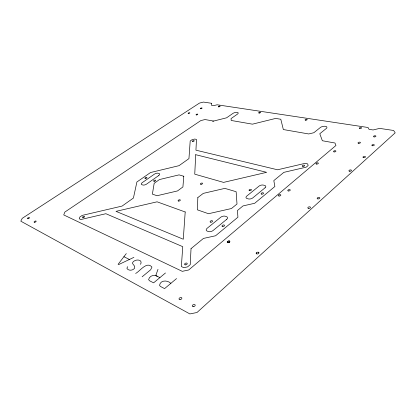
<?xml version="1.0" encoding="UTF-8"?>
<svg xmlns="http://www.w3.org/2000/svg" width="416" height="416" viewBox="0 0 416 416"><rect width="100%" height="100%" fill="white"/><g stroke="black" fill="none" stroke-linecap="round" stroke-linejoin="round"><path stroke-width="0.62" d="M229.85 241.55L229.731 241.94A1.373 0.796 -17.5 0 1 227.614 242.642L227.25 242.33M256.324 253.703L256.615 253.88A1.44 0.879 -15.4 0 0 258.856 253.188L258.601 252.273M256.162 253.458L256.251 252.949A1.44 0.879 -15.4 0 1 258.476 252.236L258.606 252.299M258.955 252.803L258.887 252.554M227.193 242.128L227.323 241.758A1.373 0.796 -17.5 0 1 229.434 241.062L229.554 241.114M229.84 241.738L229.653 241.181M157.997 269.329L155.912 275.168L156.083 275.73L159.916 277.597M140.39 264.347L141.102 263.011L140.899 261.513L140.083 260.551C137.66 259.386 134.446 260.135 132.787 262.262L132.532 263.255L132.798 263.843L134.67 266.339L134.54 268.341C132.896 270.26 129.99 270.832 127.832 269.433L126.89 268.294L127.624 266.656M126.298 253.594L118.118 264.285L118.674 264.576L133.9 257.353M176.556 278.569L164.58 288.616L160.368 286.4L159.541 285.345C160.3 279.859 167.622 280.041 170.856 283.348M165.48 272.974L153.598 282.838L149.635 280.816L148.595 279.661C149.219 275.917 154.17 274.134 157.217 276.25M135.647 273.452C139.771 271.43 146.817 260.827 151.954 267.093L150.67 269.766L142.132 276.806M212.685 121.295L226.569 117.816L232.898 113.438A3.177 1.269 -15.9 0 1 237.24 112.351A3.177 1.269 -15.9 0 1 237.401 114.166L231.057 118.586L231.187 120.468L252.444 124.166L275.647 118.43L280.805 119.252L283.343 129.548L308.693 133.957L313.825 132.725L320.294 127.546A3.734 1.648 -11.7 0 1 325.411 126.313A3.734 1.648 -11.7 0 1 326.269 128.508L319.79 133.744L322.348 140.733L334.958 143.01L335.956 145.475L188.692 269.979L182.281 271.336L63.726 214.926L64.844 212.072L200.767 120.604L205.01 119.538L213.554 121.077M229.559 241.134L229.767 241.306M227.438 242.533L227.614 242.642A1.373 0.796 -17.5 0 0 229.731 241.94L229.736 241.961M123.921 256.698L129.418 259.47M256.24 252.923L256.334 253.729M229.434 241.062L229.445 241.082A1.373 0.796 -17.5 0 0 227.323 241.758L227.323 241.758M211.401 103.262L211.401 105.238L213.85 105.612L217.126 104.78L368.04 127.499L369.039 129.345L373.079 129.958L379.662 128.393L393.619 130.478L395.2 132.818L196.986 312.504L189.878 313.929L20.8 221.177L22.209 218.343L199.467 103.09L203.44 102.071L211.401 103.262M197.834 197.558L197.366 209.83L208.489 213.72L231.442 208.536L237 204.017L236.142 191.708L224.858 188.38L203.299 193.378L197.834 197.558M191.027 248.638L190.232 264.654L187.595 266.869L183.778 267.68L181.355 266.547L182.754 246.672L105.877 213.715L80.813 219.539L79.238 218.8L79.856 217.017L82.238 215.379L122.086 206.076L133.422 198.032L136.9 181.99L150.524 172.531L179.02 165.672L188.952 158.621L190.195 140.977L192.041 139.703L194.73 139.043L196.482 139.428L195.941 150.181L277.55 169.785L305.131 163.348L307.674 163.904L308.157 165.537L306.228 167.159L283.863 172.354L273.816 180.612L274.882 186.493L254.675 203.284L243.022 205.915L237.448 210.496L237.916 217.209L215.587 235.763L203.455 238.425L191.027 248.638M195.718 154.705L194.745 174.174L223.558 182.39L266.625 172.333L195.718 154.705M185.198 211.978L183.279 239.226L116.007 211.359L157.082 201.817L185.198 211.978M183.794 176.264L182.915 186.945L177.523 190.928L157.004 195.728L152.381 194.116L154.175 183.305L159.474 179.546L179.067 174.876L183.794 176.264M226.632 219.383L213.127 230.48A3.494 1.945 -18.4 0 1 208.343 231.54L207.158 231.088A3.484 1.934 -18.5 0 1 207.189 228.244L220.652 217.303A3.427 1.867 -17.4 0 1 225.326 216.252L226.522 216.663A3.432 1.877 -17.3 0 1 226.632 219.383M265.049 187.814L252.85 197.839A3.328 1.747 -15.4 0 1 248.258 198.884L247.047 198.52A3.323 1.742 -15.5 0 1 246.802 196.045L258.981 186.15A3.276 1.685 -14.7 0 1 263.468 185.115L264.685 185.442A3.281 1.69 -14.6 0 1 265.049 187.814M158.761 175.516L146.624 184.064A2.902 1.326 -20.7 0 1 142.74 184.985L141.877 184.694A2.896 1.321 -20.7 0 1 142.293 182.619L154.383 174.169A2.85 1.284 -20 0 1 158.194 173.254L159.073 173.519A2.855 1.29 -20 0 1 158.761 175.516M308.573 208.38A1.362 0.754 -11.5 0 0 310.492 207.36A1.362 0.754 -11.5 0 0 308.386 207.085A1.362 0.754 -11.5 0 0 308.573 208.38M279.079 196.035A1.279 0.681 -13.5 0 0 280.836 195.031A1.279 0.681 -13.5 0 0 278.855 194.88A1.279 0.681 -13.5 0 0 279.079 196.035M316.649 164.081A1.227 0.603 -11.5 0 0 318.36 163.202A1.227 0.603 -11.5 0 0 316.456 163.051A1.227 0.603 -11.5 0 0 316.649 164.081M349.627 171.257A1.305 0.66 -9.5 0 0 351.484 170.383A1.305 0.66 -9.5 0 0 349.471 170.128A1.305 0.66 -9.5 0 0 349.627 171.257M222.799 226.538A1.31 0.728 -17.5 0 0 224.515 225.358A1.31 0.728 -17.5 0 0 222.472 225.316A1.31 0.728 -17.5 0 0 222.799 226.538M210.865 222.201A1.284 0.697 -18.2 0 0 212.566 221.057A1.284 0.697 -18.2 0 0 210.584 221.021A1.284 0.697 -18.2 0 0 210.865 222.201M261.815 194.152A1.253 0.655 -14.6 0 0 263.557 193.17A1.253 0.655 -14.6 0 0 261.648 193.024A1.253 0.655 -14.6 0 0 261.815 194.152M249.761 190.679A1.222 0.629 -15.4 0 0 251.404 189.675A1.222 0.629 -15.4 0 0 249.501 189.618A1.222 0.629 -15.4 0 0 249.761 190.679M145.538 178.485A1.071 0.478 -20.5 0 0 146.9 177.533A1.071 0.478 -20.5 0 0 145.252 177.705A1.071 0.478 -20.5 0 0 145.538 178.485M154.19 181.303A1.087 0.499 -20.2 0 0 155.636 180.357A1.087 0.499 -20.2 0 0 153.993 180.456A1.087 0.499 -20.2 0 0 154.19 181.303M185.411 264.867A1.399 0.827 -21.1 0 0 187.21 263.494A1.399 0.827 -21.1 0 0 185.042 263.479A1.399 0.827 -21.1 0 0 185.411 264.867M192.894 141.539A0.993 0.421 -17.8 0 0 194.236 140.743A0.993 0.421 -17.8 0 0 192.722 140.832A0.993 0.421 -17.8 0 0 192.894 141.539M83.164 217.641A1.154 0.53 -24.2 0 0 84.562 216.518A1.154 0.53 -24.2 0 0 82.805 216.798A1.154 0.53 -24.2 0 0 83.164 217.641M302.921 166.395A1.217 0.598 -12.3 0 0 304.637 165.521A1.217 0.598 -12.3 0 0 302.77 165.365A1.217 0.598 -12.3 0 0 302.921 166.395M359.876 128.57A1.18 0.525 -9.9 0 0 361.603 127.852A1.18 0.525 -9.9 0 0 359.835 127.66A1.18 0.525 -9.9 0 0 359.876 128.57M218.863 106.86A0.91 0.348 -16.5 0 0 220.111 106.189A0.91 0.348 -16.5 0 0 218.743 106.262A0.91 0.348 -16.5 0 0 218.863 106.86M259.168 113.064A0.978 0.4 -14.8 0 0 260.536 112.367A0.978 0.4 -14.8 0 0 259.048 112.388A0.978 0.4 -14.8 0 0 259.168 113.064M305.682 120.229A1.066 0.458 -12.7 0 0 307.18 119.501A1.066 0.458 -12.7 0 0 305.547 119.449A1.066 0.458 -12.7 0 0 305.682 120.229M372.486 145.761A1.258 0.588 -8.9 0 0 374.317 144.992A1.258 0.588 -8.9 0 0 372.408 144.742A1.258 0.588 -8.9 0 0 372.486 145.761M358.618 143.333A1.227 0.572 -9.7 0 0 360.417 142.579A1.227 0.572 -9.7 0 0 358.576 142.34A1.227 0.572 -9.7 0 0 358.618 143.333M374.135 136.9A1.232 0.562 -9 0 0 375.918 136.152A1.232 0.562 -9 0 0 374.052 135.928A1.232 0.562 -9 0 0 374.135 136.9M200.892 108.742A0.894 0.338 -17.2 0 0 202.088 108.066A0.894 0.338 -17.2 0 0 200.72 108.181A0.894 0.338 -17.2 0 0 200.892 108.742M196.56 114.93A0.91 0.354 -17.4 0 0 197.782 114.234A0.91 0.354 -17.4 0 0 196.394 114.343A0.91 0.354 -17.4 0 0 196.56 114.93M188.614 113.537A0.894 0.343 -17.7 0 0 189.826 112.856A0.894 0.343 -17.7 0 0 188.469 112.965A0.894 0.343 -17.7 0 0 188.614 113.537M28.101 218.728A1.118 0.468 -25.8 0 0 29.463 217.641A1.118 0.468 -25.8 0 0 27.794 217.979A1.118 0.468 -25.8 0 0 28.101 218.728M34.772 222.274A1.134 0.489 -25.8 0 0 36.145 221.161A1.134 0.489 -25.8 0 0 34.44 221.499A1.134 0.489 -25.8 0 0 34.772 222.274M193.3 306.68A1.55 1.009 -22.4 0 0 195.166 305.006A1.55 1.009 -22.4 0 0 192.696 305.037A1.55 1.009 -22.4 0 0 193.3 306.68M180.008 299.608A1.518 0.962 -23.1 0 0 181.854 297.996A1.518 0.962 -23.1 0 0 179.468 298.033A1.518 0.962 -23.1 0 0 180.008 299.608M201.016 184.319A1.144 0.556 -18 0 0 202.55 183.347A1.144 0.556 -18 0 0 200.793 183.378A1.144 0.556 -18 0 0 201.016 184.319M178.792 201.084A1.18 0.588 -19.5 0 0 180.32 200.028A1.18 0.588 -19.5 0 0 178.506 200.106A1.18 0.588 -19.5 0 0 178.792 201.084M334.162 151.913A1.217 0.577 -10.8 0 0 335.91 151.107A1.217 0.577 -10.8 0 0 334.058 150.914A1.217 0.577 -10.8 0 0 334.162 151.913M317.938 198.91A1.347 0.728 -11 0 0 319.816 197.917A1.347 0.728 -11 0 0 317.72 197.668A1.347 0.728 -11 0 0 317.938 198.91M288.527 190.975A1.279 0.671 -13 0 0 290.264 189.977A1.279 0.671 -13 0 0 288.272 189.836A1.279 0.671 -13 0 0 288.527 190.975M363.61 157.643A1.284 0.624 -9 0 0 365.492 156.848A1.284 0.624 -9 0 0 363.558 156.562A1.284 0.624 -9 0 0 363.61 157.643"/></g></svg>
